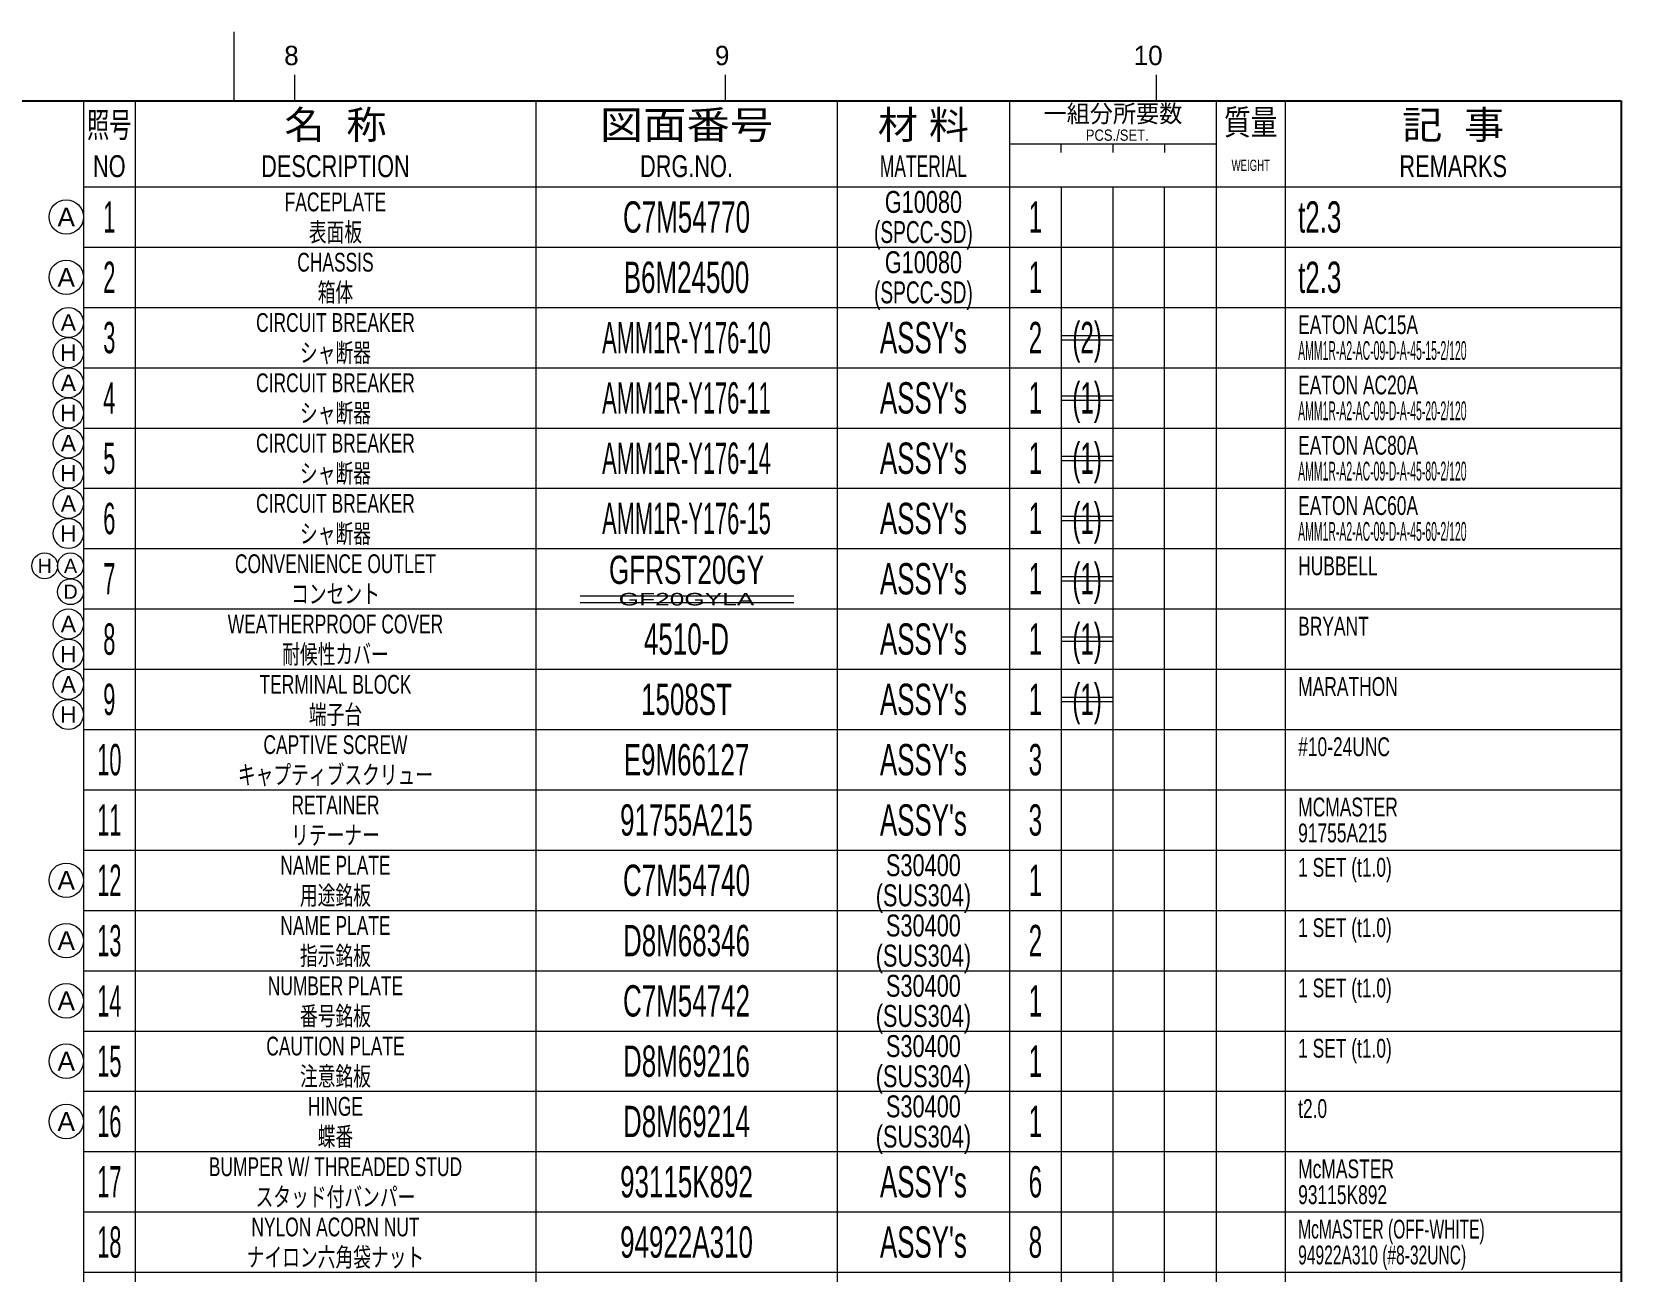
# Model space of a CAD drawing. Header units: millimetres. Extents: x 7 to 587, y 2 to 418.
# Drawn here: x 402.5 to 587, y 274 to 418 of the extents above; entities that cross this region are included whole.
import ezdxf
from ezdxf.enums import TextEntityAlignment as Align

# ---------------------------------------------------------------- set-up
doc = ezdxf.new("R2010")
doc.units = ezdxf.units.MM
for name, color, linetype in [('GR1_05', 7, 'Continuous'), ('図面枠C7M', 7, 'Continuous'), ('表題、部品表_01', 7, 'Continuous'), ('表題、部品表_02', 7, 'Continuous'), ('表題、部品表_03', 7, 'Continuous')]:
    doc.layers.add(name, color=color, linetype=linetype)
doc.styles.add('HG丸ｺﾞｼｯｸM-PRO', font='')
doc.styles.get('HG丸ｺﾞｼｯｸM-PRO').set_extended_font_data('HG丸ｺﾞｼｯｸM-PRO')

# ---------------------------------------------------------------- blocks, each defined once
blk = doc.blocks.new('BLKF023')
at = {"layer": '図面枠C7M', "color": 4, "linetype": 'Continuous', "lineweight": 13}
for p, q in [((426, 410), (426, 418)), ((433, 413), (433, 410)), ((483, 413), (483, 410)), ((533, 413), (533, 410)), ((585, 393), (587, 393)), ((585, 386), (587, 386)), ((585, 379), (587, 379)), ((585, 372), (587, 372)), ((585, 365), (587, 365)), ((585, 358), (587, 358)), ((585, 351), (587, 351)), ((585, 344), (587, 344)), ((585, 337), (587, 337)), ((585, 330), (587, 330)), ((585, 323), (587, 323)), ((585, 316), (587, 316)), ((585, 309), (587, 309)), ((585, 302), (587, 302)), ((585, 295), (587, 295)), ((585, 288), (587, 288)), ((585, 281), (587, 281))]:
    blk.add_line(p, q, dxfattribs=at)
at = {"layer": '図面枠C7M', "color": 2, "linetype": 'Continuous', "lineweight": 25}
for p, q in [((33, 410), (587, 410)), ((587, 410), (587, 10))]:
    blk.add_line(p, q, dxfattribs=at)
at = {"layer": '図面枠C7M', "color": 4, "linetype": 'Continuous', "lineweight": 13, "style": 'HG丸ｺﾞｼｯｸM-PRO', "width": 1.003994}
for s, height, p in [('8', 2.25, (431.8, 413.45)), ('9', 2.25, (481.8, 413.45)), ('10', 2.255, (530.4, 413.45))]:
    blk.add_text(s, height=height, dxfattribs=at).set_placement(p, align=Align.BOTTOM_LEFT)
blk = doc.blocks.new('BLKF028')
at = {"layer": '表題、部品表_01', "color": 4, "linetype": 'Continuous', "lineweight": 13}
for p, q in [((408.5, 410), (408.5, 400)), ((408.5, 410), (587, 410)), ((414.5, 410), (414.5, 400)), ((461, 410), (461, 400)), ((496, 410), (496, 400)), ((516, 410), (516, 400)), ((540, 410), (540, 400)), ((548, 410), (548, 400)), ((587, 410), (587, 400)), ((516, 405), (540, 405)), ((522, 404), (522, 405)), ((528, 405), (528, 404)), ((534, 405), (534, 404)), ((408.5, 400), (587, 400))]:
    blk.add_line(p, q, dxfattribs=at)
at = {"layer": '表題、部品表_01', "color": 3, "linetype": 'Continuous', "lineweight": 35, "style": 'HG丸ｺﾞｼｯｸM-PRO'}
for s, height, width, p in [('一組分所要数', 2.036, 0.966638, (528, 408.5)), ('照号', 2.909, 0.651535, (411.5, 407.2)), ('名  称', 3.273, 1.042426, (437.75, 407.2)), ('図面番号', 3.273, 1.127518, (478.5, 407.2)), ('材 料', 3.273, 1.042439, (506, 407.2)), ('質量', 2.909, 0.781842, (544, 407.5)), ('記  事', 3.273, 1.042426, (567.5, 407.2)), ('PCS./SET.', 1.309, 0.862935, (528.5, 406)), ('NO', 2.545, 0.740841, (411.5, 402.4)), ('DESCRIPTION', 2.5455, 0.741365, (437.75, 402.4)), ('DRG.NO.', 2.545, 0.741189, (478.5, 402.4)), ('MATERIAL', 2.545, 0.594756, (506, 402.4)), ('WEIGHT', 1.309, 0.635507, (544, 402.5)), ('REMARKS', 2.545, 0.742803, (567.5, 402.4))]:
    blk.add_text(s, height=height, dxfattribs=dict(at, width=width)).set_placement(p, align=Align.MIDDLE_CENTER)
blk = doc.blocks.new('BLKF027')
at = {"layer": '表題、部品表_01', "color": 3, "linetype": 'Continuous', "lineweight": 13}
blk.add_blockref('BLKF028', (0, 0), dxfattribs=at)
blk = doc.blocks.new('BLKF029')
at = {"layer": '表題、部品表_02', "color": 4, "linetype": 'Continuous', "lineweight": 13}
for p, q in [((408.5, 365), (408.5, 358)), ((408.5, 365), (587, 365)), ((414.5, 365), (414.5, 358)), ((461, 365), (461, 358)), ((496, 365), (496, 358)), ((516, 365), (516, 358)), ((522, 365), (522, 358)), ((528, 365), (528, 358)), ((534, 358), (534, 365)), ((540, 365), (540, 358)), ((548, 365), (548, 358)), ((587, 365), (587, 358)), ((408.5, 358), (587, 358))]:
    blk.add_line(p, q, dxfattribs=at)
blk = doc.blocks.new('BLKF032')
at = {"layer": '表題、部品表_02', "color": 4, "linetype": 'Continuous', "lineweight": 13}
for p, q in [((408.5, 379), (408.5, 372)), ((408.5, 379), (587, 379)), ((414.5, 379), (414.5, 372)), ((461, 379), (461, 372)), ((496, 379), (496, 372)), ((516, 379), (516, 372)), ((522, 379), (522, 372)), ((528, 379), (528, 372)), ((534, 372), (534, 379)), ((540, 379), (540, 372)), ((548, 379), (548, 372)), ((587, 379), (587, 372)), ((408.5, 372), (587, 372))]:
    blk.add_line(p, q, dxfattribs=at)
blk = doc.blocks.new('BLKF034')
at = {"layer": '表題、部品表_02', "color": 4, "linetype": 'Continuous', "lineweight": 13}
for p, q in [((408.5, 386), (408.5, 379)), ((408.5, 386), (587, 386)), ((414.5, 386), (414.5, 379)), ((461, 386), (461, 379)), ((496, 386), (496, 379)), ((516, 386), (516, 379)), ((522, 386), (522, 379)), ((528, 386), (528, 379)), ((534, 379), (534, 386)), ((540, 386), (540, 379)), ((548, 386), (548, 379)), ((587, 386), (587, 379)), ((408.5, 379), (587, 379))]:
    blk.add_line(p, q, dxfattribs=at)
blk = doc.blocks.new('BLKF035')
at = {"layer": '表題、部品表_02', "color": 4, "linetype": 'Continuous', "lineweight": 13}
for p, q in [((408.5, 400), (408.5, 393)), ((408.5, 400), (587, 400)), ((414.5, 400), (414.5, 393)), ((461, 400), (461, 393)), ((496, 400), (496, 393)), ((516, 400), (516, 393)), ((522, 400), (522, 393)), ((528, 400), (528, 393)), ((534, 393), (534, 400)), ((540, 400), (540, 393)), ((548, 400), (548, 393)), ((587, 400), (587, 393)), ((408.5, 393), (587, 393))]:
    blk.add_line(p, q, dxfattribs=at)
blk = doc.blocks.new('BLKF037')
at = {"layer": '表題、部品表_02', "color": 4, "linetype": 'Continuous', "lineweight": 13}
for p, q in [((408.5, 393), (408.5, 386)), ((408.5, 393), (587, 393)), ((414.5, 393), (414.5, 386)), ((461, 393), (461, 386)), ((496, 393), (496, 386)), ((516, 393), (516, 386)), ((522, 393), (522, 386)), ((528, 393), (528, 386)), ((534, 386), (534, 393)), ((540, 393), (540, 386)), ((548, 393), (548, 386)), ((587, 393), (587, 386)), ((408.5, 386), (587, 386))]:
    blk.add_line(p, q, dxfattribs=at)
blk = doc.blocks.new('BLKF039')
at = {"layer": '表題、部品表_02', "color": 4, "linetype": 'Continuous', "lineweight": 13}
for p, q in [((408.5, 344), (408.5, 337)), ((408.5, 344), (587, 344)), ((414.5, 344), (414.5, 337)), ((461, 344), (461, 337)), ((496, 344), (496, 337)), ((516, 344), (516, 337)), ((522, 344), (522, 337)), ((528, 344), (528, 337)), ((534, 337), (534, 344)), ((540, 344), (540, 337)), ((548, 344), (548, 337)), ((587, 344), (587, 337)), ((408.5, 337), (587, 337))]:
    blk.add_line(p, q, dxfattribs=at)
blk = doc.blocks.new('BLKF041')
at = {"layer": '表題、部品表_02', "color": 4, "linetype": 'Continuous', "lineweight": 13}
for p, q in [((408.5, 337), (408.5, 330)), ((408.5, 337), (587, 337)), ((414.5, 337), (414.5, 330)), ((461, 337), (461, 330)), ((496, 337), (496, 330)), ((516, 337), (516, 330)), ((522, 337), (522, 330)), ((528, 337), (528, 330)), ((534, 330), (534, 337)), ((540, 337), (540, 330)), ((548, 337), (548, 330)), ((587, 337), (587, 330)), ((408.5, 330), (587, 330))]:
    blk.add_line(p, q, dxfattribs=at)
blk = doc.blocks.new('BLKF043')
at = {"layer": '表題、部品表_02', "color": 4, "linetype": 'Continuous', "lineweight": 13}
for p, q in [((408.5, 330), (408.5, 323)), ((408.5, 330), (587, 330)), ((414.5, 330), (414.5, 323)), ((461, 330), (461, 323)), ((496, 330), (496, 323)), ((516, 330), (516, 323)), ((522, 330), (522, 323)), ((528, 330), (528, 323)), ((534, 323), (534, 330)), ((540, 330), (540, 323)), ((548, 330), (548, 323)), ((587, 330), (587, 323)), ((408.5, 323), (587, 323))]:
    blk.add_line(p, q, dxfattribs=at)
blk = doc.blocks.new('BLKF045')
at = {"layer": '表題、部品表_02', "color": 4, "linetype": 'Continuous', "lineweight": 13}
for p, q in [((408.5, 323), (408.5, 316)), ((408.5, 323), (587, 323)), ((414.5, 323), (414.5, 316)), ((461, 323), (461, 316)), ((496, 323), (496, 316)), ((516, 323), (516, 316)), ((522, 323), (522, 316)), ((528, 323), (528, 316)), ((534, 316), (534, 323)), ((540, 323), (540, 316)), ((548, 323), (548, 316)), ((587, 323), (587, 316)), ((408.5, 316), (587, 316))]:
    blk.add_line(p, q, dxfattribs=at)
blk = doc.blocks.new('BLKF047')
at = {"layer": '表題、部品表_02', "color": 4, "linetype": 'Continuous', "lineweight": 13}
for p, q in [((408.5, 316), (408.5, 309)), ((408.5, 316), (587, 316)), ((414.5, 316), (414.5, 309)), ((461, 316), (461, 309)), ((496, 316), (496, 309)), ((516, 316), (516, 309)), ((522, 316), (522, 309)), ((528, 316), (528, 309)), ((534, 309), (534, 316)), ((540, 316), (540, 309)), ((548, 316), (548, 309)), ((587, 316), (587, 309)), ((408.5, 309), (587, 309))]:
    blk.add_line(p, q, dxfattribs=at)
blk = doc.blocks.new('BLKF049')
at = {"layer": '表題、部品表_02', "color": 4, "linetype": 'Continuous', "lineweight": 13}
for p, q in [((408.5, 309), (408.5, 302)), ((408.5, 309), (587, 309)), ((414.5, 309), (414.5, 302)), ((461, 309), (461, 302)), ((496, 309), (496, 302)), ((516, 309), (516, 302)), ((522, 309), (522, 302)), ((528, 309), (528, 302)), ((534, 302), (534, 309)), ((540, 309), (540, 302)), ((548, 309), (548, 302)), ((587, 309), (587, 302)), ((408.5, 302), (587, 302))]:
    blk.add_line(p, q, dxfattribs=at)
blk = doc.blocks.new('BLKF051')
at = {"layer": '表題、部品表_02', "color": 4, "linetype": 'Continuous', "lineweight": 13}
for p, q in [((408.5, 295), (408.5, 288)), ((408.5, 295), (587, 295)), ((414.5, 295), (414.5, 288)), ((461, 295), (461, 288)), ((496, 295), (496, 288)), ((516, 295), (516, 288)), ((522, 295), (522, 288)), ((528, 295), (528, 288)), ((534, 288), (534, 295)), ((540, 295), (540, 288)), ((548, 295), (548, 288)), ((587, 295), (587, 288)), ((408.5, 288), (587, 288))]:
    blk.add_line(p, q, dxfattribs=at)
blk = doc.blocks.new('BLKF053')
at = {"layer": '表題、部品表_02', "color": 4, "linetype": 'Continuous', "lineweight": 13}
for p, q in [((408.5, 288), (408.5, 281)), ((408.5, 288), (587, 288)), ((414.5, 288), (414.5, 281)), ((461, 288), (461, 281)), ((496, 288), (496, 281)), ((516, 288), (516, 281)), ((522, 288), (522, 281)), ((528, 288), (528, 281)), ((534, 281), (534, 288)), ((540, 288), (540, 281)), ((548, 288), (548, 281)), ((587, 288), (587, 281)), ((408.5, 281), (587, 281))]:
    blk.add_line(p, q, dxfattribs=at)
blk = doc.blocks.new('BLKF055')
at = {"layer": '表題、部品表_02', "color": 4, "linetype": 'Continuous', "lineweight": 13}
for p, q in [((408.5, 281), (408.5, 274)), ((408.5, 281), (587, 281)), ((414.5, 281), (414.5, 274)), ((461, 281), (461, 274)), ((496, 281), (496, 274)), ((516, 281), (516, 274)), ((522, 281), (522, 274)), ((528, 281), (528, 274)), ((534, 274), (534, 281)), ((540, 281), (540, 274)), ((548, 281), (548, 274)), ((587, 281), (587, 274)), ((408.5, 274), (587, 274))]:
    blk.add_line(p, q, dxfattribs=at)
blk = doc.blocks.new('BLKF073')
at = {"layer": '表題、部品表_02', "color": 4, "linetype": 'Continuous', "lineweight": 13}
for p, q in [((408.5, 274), (408.5, 267)), ((408.5, 274), (587, 274)), ((414.5, 274), (414.5, 267)), ((461, 274), (461, 267)), ((496, 274), (496, 267)), ((516, 274), (516, 267)), ((522, 274), (522, 267)), ((528, 274), (528, 267)), ((534, 267), (534, 274)), ((540, 274), (540, 267)), ((548, 274), (548, 267)), ((587, 274), (587, 267)), ((408.5, 267), (587, 267))]:
    blk.add_line(p, q, dxfattribs=at)
blk = doc.blocks.new('BLKF107')
at = {"layer": '表題、部品表_02', "color": 4, "linetype": 'Continuous', "lineweight": 13}
for p, q in [((408.5, 372), (408.5, 365)), ((408.5, 372), (587, 372)), ((414.5, 372), (414.5, 365)), ((461, 372), (461, 365)), ((496, 372), (496, 365)), ((516, 372), (516, 365)), ((522, 372), (522, 365)), ((528, 372), (528, 365)), ((534, 365), (534, 372)), ((540, 372), (540, 365)), ((548, 372), (548, 365)), ((587, 372), (587, 365)), ((408.5, 365), (587, 365))]:
    blk.add_line(p, q, dxfattribs=at)
blk = doc.blocks.new('BLKF109')
at = {"layer": '表題、部品表_02', "color": 4, "linetype": 'Continuous', "lineweight": 13}
for p, q in [((408.5, 302), (408.5, 295)), ((408.5, 302), (587, 302)), ((414.5, 302), (414.5, 295)), ((461, 302), (461, 295)), ((496, 302), (496, 295)), ((516, 302), (516, 295)), ((522, 302), (522, 295)), ((528, 302), (528, 295)), ((534, 295), (534, 302)), ((540, 302), (540, 295)), ((548, 302), (548, 295)), ((587, 302), (587, 295)), ((408.5, 295), (587, 295))]:
    blk.add_line(p, q, dxfattribs=at)
blk = doc.blocks.new('BLKF111')
at = {"layer": '表題、部品表_02', "color": 4, "linetype": 'Continuous', "lineweight": 13}
for p, q in [((408.5, 358), (408.5, 351)), ((408.5, 358), (587, 358)), ((414.5, 358), (414.5, 351)), ((461, 358), (461, 351)), ((496, 358), (496, 351)), ((516, 358), (516, 351)), ((522, 358), (522, 351)), ((528, 358), (528, 351)), ((534, 351), (534, 358)), ((540, 358), (540, 351)), ((548, 358), (548, 351)), ((587, 358), (587, 351)), ((408.5, 351), (587, 351))]:
    blk.add_line(p, q, dxfattribs=at)
blk = doc.blocks.new('BLKF113')
at = {"layer": '表題、部品表_02', "color": 4, "linetype": 'Continuous', "lineweight": 13}
for p, q in [((408.5, 351), (408.5, 344)), ((408.5, 351), (587, 351)), ((414.5, 351), (414.5, 344)), ((461, 351), (461, 344)), ((496, 351), (496, 344)), ((516, 351), (516, 344)), ((522, 351), (522, 344)), ((528, 351), (528, 344)), ((534, 344), (534, 351)), ((540, 351), (540, 344)), ((548, 351), (548, 344)), ((587, 351), (587, 344)), ((408.5, 344), (587, 344))]:
    blk.add_line(p, q, dxfattribs=at)
blk = doc.blocks.new('BLKF131')
at = {"layer": 'GR1_05', "color": 4, "linetype": 'Continuous', "lineweight": 13}
blk.add_circle((406.5, 396.5), 2, dxfattribs=at)
at = {"layer": 'GR1_05', "color": 4, "linetype": 'Continuous', "lineweight": 13, "style": 'HG丸ｺﾞｼｯｸM-PRO', "width": 1.042301}
blk.add_text('A', height=2.18, dxfattribs=at).set_placement((406.5, 396.5), align=Align.MIDDLE_CENTER)
blk = doc.blocks.new('BLKF132')
at = {"layer": 'GR1_05', "color": 4, "linetype": 'Continuous', "lineweight": 13}
blk.add_circle((406.5, 389.5), 2, dxfattribs=at)
at = {"layer": 'GR1_05', "color": 4, "linetype": 'Continuous', "lineweight": 13, "style": 'HG丸ｺﾞｼｯｸM-PRO', "width": 1.042301}
blk.add_text('A', height=2.18, dxfattribs=at).set_placement((406.5, 389.5), align=Align.MIDDLE_CENTER)
blk = doc.blocks.new('BLKF134')
at = {"layer": 'GR1_05', "color": 4, "linetype": 'Continuous', "lineweight": 13}
blk.add_circle((406.5, 319.5), 2, dxfattribs=at)
at = {"layer": 'GR1_05', "color": 4, "linetype": 'Continuous', "lineweight": 13, "style": 'HG丸ｺﾞｼｯｸM-PRO', "width": 1.042301}
blk.add_text('A', height=2.18, dxfattribs=at).set_placement((406.5, 319.5), align=Align.MIDDLE_CENTER)
blk = doc.blocks.new('BLKF135')
at = {"layer": 'GR1_05', "color": 4, "linetype": 'Continuous', "lineweight": 13}
blk.add_circle((406.5, 312.5), 2, dxfattribs=at)
at = {"layer": 'GR1_05', "color": 4, "linetype": 'Continuous', "lineweight": 13, "style": 'HG丸ｺﾞｼｯｸM-PRO', "width": 1.042301}
blk.add_text('A', height=2.18, dxfattribs=at).set_placement((406.5, 312.5), align=Align.MIDDLE_CENTER)
blk = doc.blocks.new('BLKF136')
at = {"layer": 'GR1_05', "color": 4, "linetype": 'Continuous', "lineweight": 13}
blk.add_circle((406.5, 305.5), 2, dxfattribs=at)
at = {"layer": 'GR1_05', "color": 4, "linetype": 'Continuous', "lineweight": 13, "style": 'HG丸ｺﾞｼｯｸM-PRO', "width": 1.042301}
blk.add_text('A', height=2.18, dxfattribs=at).set_placement((406.5, 305.5), align=Align.MIDDLE_CENTER)
blk = doc.blocks.new('BLKF137')
at = {"layer": 'GR1_05', "color": 4, "linetype": 'Continuous', "lineweight": 13}
blk.add_circle((406.5, 298.5), 2, dxfattribs=at)
at = {"layer": 'GR1_05', "color": 4, "linetype": 'Continuous', "lineweight": 13, "style": 'HG丸ｺﾞｼｯｸM-PRO', "width": 1.042301}
blk.add_text('A', height=2.18, dxfattribs=at).set_placement((406.5, 298.5), align=Align.MIDDLE_CENTER)
blk = doc.blocks.new('BLKF138')
at = {"layer": 'GR1_05', "color": 4, "linetype": 'Continuous', "lineweight": 13}
blk.add_circle((406.5, 291.5), 2, dxfattribs=at)
at = {"layer": 'GR1_05', "color": 4, "linetype": 'Continuous', "lineweight": 13, "style": 'HG丸ｺﾞｼｯｸM-PRO', "width": 1.042301}
blk.add_text('A', height=2.18, dxfattribs=at).set_placement((406.5, 291.5), align=Align.MIDDLE_CENTER)
blk = doc.blocks.new('BLKF165')
at = {"layer": 'GR1_05', "color": 4, "linetype": 'Continuous', "lineweight": 13}
blk.add_circle((407, 356), 1.5, dxfattribs=at)
at = {"layer": 'GR1_05', "color": 4, "linetype": 'Continuous', "lineweight": 13, "style": 'HG丸ｺﾞｼｯｸM-PRO', "width": 1.042301}
blk.add_text('A', height=1.64, dxfattribs=at).set_placement((407, 356), align=Align.MIDDLE_CENTER)
blk = doc.blocks.new('BLKF166')
at = {"layer": 'GR1_05', "color": 4, "linetype": 'Continuous', "lineweight": 13}
blk.add_circle((407, 353), 1.5, dxfattribs=at)
at = {"layer": 'GR1_05', "color": 4, "linetype": 'Continuous', "lineweight": 13, "style": 'HG丸ｺﾞｼｯｸM-PRO', "width": 1.042833}
blk.add_text('D', height=1.64, dxfattribs=at).set_placement((407, 353), align=Align.MIDDLE_CENTER)
blk = doc.blocks.new('BLKF186')
at = {"layer": 'GR1_05', "color": 4, "linetype": 'Continuous', "lineweight": 13}
blk.add_circle((406.75, 363.25), 1.75, dxfattribs=at)
at = {"layer": 'GR1_05', "color": 4, "linetype": 'Continuous', "lineweight": 13, "style": 'HG丸ｺﾞｼｯｸM-PRO', "width": 1.042301}
blk.add_text('A', height=1.91, dxfattribs=at).set_placement((406.75, 363.25), align=Align.MIDDLE_CENTER)
blk = doc.blocks.new('BLKF187')
at = {"layer": 'GR1_05', "color": 4, "linetype": 'Continuous', "lineweight": 13}
blk.add_circle((406.75, 359.75), 1.75, dxfattribs=at)
at = {"layer": 'GR1_05', "color": 4, "linetype": 'Continuous', "lineweight": 13, "style": 'HG丸ｺﾞｼｯｸM-PRO', "width": 1.042153}
blk.add_text('H', height=1.91, dxfattribs=at).set_placement((406.75, 359.75), align=Align.MIDDLE_CENTER)
blk = doc.blocks.new('BLKF188')
at = {"layer": 'GR1_05', "color": 4, "linetype": 'Continuous', "lineweight": 13}
blk.add_circle((406.75, 370.25), 1.75, dxfattribs=at)
at = {"layer": 'GR1_05', "color": 4, "linetype": 'Continuous', "lineweight": 13, "style": 'HG丸ｺﾞｼｯｸM-PRO', "width": 1.042301}
blk.add_text('A', height=1.91, dxfattribs=at).set_placement((406.75, 370.25), align=Align.MIDDLE_CENTER)
blk = doc.blocks.new('BLKF189')
at = {"layer": 'GR1_05', "color": 4, "linetype": 'Continuous', "lineweight": 13}
blk.add_circle((406.75, 366.75), 1.75, dxfattribs=at)
at = {"layer": 'GR1_05', "color": 4, "linetype": 'Continuous', "lineweight": 13, "style": 'HG丸ｺﾞｼｯｸM-PRO', "width": 1.042153}
blk.add_text('H', height=1.91, dxfattribs=at).set_placement((406.75, 366.75), align=Align.MIDDLE_CENTER)
blk = doc.blocks.new('BLKF190')
at = {"layer": 'GR1_05', "color": 4, "linetype": 'Continuous', "lineweight": 13}
blk.add_circle((406.75, 377.25), 1.75, dxfattribs=at)
at = {"layer": 'GR1_05', "color": 4, "linetype": 'Continuous', "lineweight": 13, "style": 'HG丸ｺﾞｼｯｸM-PRO', "width": 1.042301}
blk.add_text('A', height=1.91, dxfattribs=at).set_placement((406.75, 377.25), align=Align.MIDDLE_CENTER)
blk = doc.blocks.new('BLKF191')
at = {"layer": 'GR1_05', "color": 4, "linetype": 'Continuous', "lineweight": 13}
blk.add_circle((406.75, 373.75), 1.75, dxfattribs=at)
at = {"layer": 'GR1_05', "color": 4, "linetype": 'Continuous', "lineweight": 13, "style": 'HG丸ｺﾞｼｯｸM-PRO', "width": 1.042153}
blk.add_text('H', height=1.91, dxfattribs=at).set_placement((406.75, 373.75), align=Align.MIDDLE_CENTER)
blk = doc.blocks.new('BLKF192')
at = {"layer": 'GR1_05', "color": 4, "linetype": 'Continuous', "lineweight": 13}
blk.add_circle((406.75, 384.25), 1.75, dxfattribs=at)
at = {"layer": 'GR1_05', "color": 4, "linetype": 'Continuous', "lineweight": 13, "style": 'HG丸ｺﾞｼｯｸM-PRO', "width": 1.042301}
blk.add_text('A', height=1.91, dxfattribs=at).set_placement((406.75, 384.25), align=Align.MIDDLE_CENTER)
blk = doc.blocks.new('BLKF193')
at = {"layer": 'GR1_05', "color": 4, "linetype": 'Continuous', "lineweight": 13}
blk.add_circle((406.75, 380.75), 1.75, dxfattribs=at)
at = {"layer": 'GR1_05', "color": 4, "linetype": 'Continuous', "lineweight": 13, "style": 'HG丸ｺﾞｼｯｸM-PRO', "width": 1.042153}
blk.add_text('H', height=1.91, dxfattribs=at).set_placement((406.75, 380.75), align=Align.MIDDLE_CENTER)
blk = doc.blocks.new('BLKF194')
at = {"layer": 'GR1_05', "color": 4, "linetype": 'Continuous', "lineweight": 13}
blk.add_circle((406.75, 349.25), 1.75, dxfattribs=at)
at = {"layer": 'GR1_05', "color": 4, "linetype": 'Continuous', "lineweight": 13, "style": 'HG丸ｺﾞｼｯｸM-PRO', "width": 1.042301}
blk.add_text('A', height=1.91, dxfattribs=at).set_placement((406.75, 349.25), align=Align.MIDDLE_CENTER)
blk = doc.blocks.new('BLKF195')
at = {"layer": 'GR1_05', "color": 4, "linetype": 'Continuous', "lineweight": 13}
blk.add_circle((406.75, 345.75), 1.75, dxfattribs=at)
at = {"layer": 'GR1_05', "color": 4, "linetype": 'Continuous', "lineweight": 13, "style": 'HG丸ｺﾞｼｯｸM-PRO', "width": 1.042153}
blk.add_text('H', height=1.91, dxfattribs=at).set_placement((406.75, 345.75), align=Align.MIDDLE_CENTER)
blk = doc.blocks.new('BLKF196')
at = {"layer": 'GR1_05', "color": 4, "linetype": 'Continuous', "lineweight": 13}
blk.add_circle((406.75, 342.25), 1.75, dxfattribs=at)
at = {"layer": 'GR1_05', "color": 4, "linetype": 'Continuous', "lineweight": 13, "style": 'HG丸ｺﾞｼｯｸM-PRO', "width": 1.042301}
blk.add_text('A', height=1.91, dxfattribs=at).set_placement((406.75, 342.25), align=Align.MIDDLE_CENTER)
blk = doc.blocks.new('BLKF197')
at = {"layer": 'GR1_05', "color": 4, "linetype": 'Continuous', "lineweight": 13}
blk.add_circle((406.75, 338.75), 1.75, dxfattribs=at)
at = {"layer": 'GR1_05', "color": 4, "linetype": 'Continuous', "lineweight": 13, "style": 'HG丸ｺﾞｼｯｸM-PRO', "width": 1.042153}
blk.add_text('H', height=1.91, dxfattribs=at).set_placement((406.75, 338.75), align=Align.MIDDLE_CENTER)
blk = doc.blocks.new('BLKF198')
at = {"layer": 'GR1_05', "color": 4, "linetype": 'Continuous', "lineweight": 13}
blk.add_circle((404, 356), 1.5, dxfattribs=at)
at = {"layer": 'GR1_05', "color": 4, "linetype": 'Continuous', "lineweight": 13, "style": 'HG丸ｺﾞｼｯｸM-PRO', "width": 1.042153}
blk.add_text('H', height=1.64, dxfattribs=at).set_placement((404, 356), align=Align.MIDDLE_CENTER)

msp = doc.modelspace()

# ---------------------------------------------------------------- linework, layer by layer
at = {"layer": 'GR1_05', "color": 4, "linetype": 'Continuous', "lineweight": 13}
for p, q in [((522, 382.75), (528, 382.75)), ((522, 382.25), (528, 382.25)), ((522, 375.75), (528, 375.75)), ((522, 375.25), (528, 375.25)), ((522, 368.75), (528, 368.75)), ((522, 368.25), (528, 368.25)), ((522, 361.75), (528, 361.75)), ((522, 361.25), (528, 361.25)), ((522, 354.75), (528, 354.75)), ((522, 354.25), (528, 354.25)), ((466.14, 352.53), (490.97, 352.53)), ((466.14, 351.73), (490.97, 351.73)), ((522, 347.75), (528, 347.75)), ((522, 347.25), (528, 347.25)), ((522, 340.75), (528, 340.75)), ((522, 340.25), (528, 340.25))]:
    msp.add_line(p, q, dxfattribs=at)

# ---------------------------------------------------------------- block references
for name in ['BLKF131', 'BLKF132', 'BLKF192', 'BLKF193', 'BLKF190', 'BLKF191', 'BLKF188', 'BLKF189', 'BLKF186', 'BLKF187', 'BLKF198', 'BLKF165', 'BLKF166', 'BLKF194', 'BLKF195', 'BLKF196', 'BLKF197', 'BLKF134', 'BLKF135', 'BLKF136', 'BLKF137', 'BLKF138']:
    msp.add_blockref(name, (0, 0), dxfattribs=at)
at = {"layer": '図面枠C7M', "color": 4, "linetype": 'Continuous', "lineweight": 13}
msp.add_blockref('BLKF023', (0, 0), dxfattribs=at)
at = {"layer": '表題、部品表_01', "color": 3, "linetype": 'Continuous', "lineweight": 13}
msp.add_blockref('BLKF027', (0, 0), dxfattribs=at)
at = {"layer": '表題、部品表_02', "color": 4, "linetype": 'Continuous', "lineweight": 13}
for name in ['BLKF035', 'BLKF037', 'BLKF034', 'BLKF032', 'BLKF107', 'BLKF029', 'BLKF111', 'BLKF113', 'BLKF039', 'BLKF041', 'BLKF043', 'BLKF045', 'BLKF047', 'BLKF049', 'BLKF109', 'BLKF051', 'BLKF053', 'BLKF055', 'BLKF073']:
    msp.add_blockref(name, (0, 0), dxfattribs=at)

# ---------------------------------------------------------------- texts
at = {"layer": 'GR1_05', "color": 3, "linetype": 'Continuous', "lineweight": 35, "style": 'HG丸ｺﾞｼｯｸM-PRO'}
for s, height, width, p in [('(2)', 3.636, 0.576968, (525, 382.5)), ('(1)', 3.636, 0.576968, (525, 375.5)), ('(1)', 3.636, 0.576968, (525, 368.5)), ('(1)', 3.636, 0.576968, (525, 361.5)), ('(1)', 3.636, 0.576968, (525, 354.5)), ('GF20GYLA', 1.455, 1.565468, (478.5, 352.13)), ('(1)', 3.636, 0.576968, (525, 347.5)), ('(1)', 3.636, 0.576968, (525, 340.5))]:
    msp.add_text(s, height=height, dxfattribs=dict(at, width=width)).set_placement(p, align=Align.MIDDLE_CENTER)
at = {"layer": '表題、部品表_03', "color": 3, "linetype": 'Continuous', "lineweight": 35, "style": 'HG丸ｺﾞｼｯｸM-PRO'}
for s, height, width, p in [('FACEPLATE', 2.182, 0.692523, (437.75, 398.25)), ('G10080', 2.545, 0.740408, (506, 398.25)), ('1', 3.64, 0.521199, (411.5, 396.5)), ('C7M54770', 3.636, 0.619792, (478.5, 396.5)), ('1', 3.64, 0.576062, (519, 396.5)), ('表面板', 2.182, 0.692256, (437.75, 394.75)), ('(SPCC-SD)', 2.545, 0.652377, (506, 394.75)), ('2', 3.64, 0.521199, (411.5, 389.5)), ('CHASSIS', 2.182, 0.692411, (437.75, 391.25)), ('B6M24500', 3.636, 0.619614, (478.5, 389.5)), ('G10080', 2.545, 0.740408, (506, 391.25)), ('1', 3.64, 0.576062, (519, 389.5)), ('箱体', 2.182, 0.692256, (437.75, 387.75)), ('(SPCC-SD)', 2.545, 0.652377, (506, 387.75)), ('3', 3.64, 0.521199, (411.5, 382.5)), ('CIRCUIT BREAKER', 2.1818, 0.693165, (437.75, 384.25)), ('AMM1R-Y176-10', 3.6364, 0.521346, (478.5, 382.5)), ("ASSY's", 3.636, 0.617769, (506, 382.5)), ('2', 3.64, 0.576062, (519, 382.5)), ('シャ断器', 2.182, 0.692256, (437.75, 380.75)), ('CIRCUIT BREAKER', 2.1818, 0.693165, (437.75, 377.25)), ('4', 3.64, 0.521199, (411.5, 375.5)), ('AMM1R-Y176-11', 3.6364, 0.521346, (478.5, 375.5)), ("ASSY's", 3.636, 0.617769, (506, 375.5)), ('1', 3.64, 0.576062, (519, 375.5)), ('シャ断器', 2.182, 0.692256, (437.75, 373.75)), ('CIRCUIT BREAKER', 2.1818, 0.693165, (437.75, 370.25)), ('5', 3.64, 0.521199, (411.5, 368.5)), ('AMM1R-Y176-14', 3.6364, 0.521346, (478.5, 368.5)), ("ASSY's", 3.636, 0.617769, (506, 368.5)), ('1', 3.64, 0.576062, (519, 368.5)), ('シャ断器', 2.182, 0.692256, (437.75, 366.75)), ('CIRCUIT BREAKER', 2.1818, 0.693165, (437.75, 363.25)), ('6', 3.64, 0.521199, (411.5, 361.5)), ('AMM1R-Y176-15', 3.6364, 0.521346, (478.5, 361.5)), ("ASSY's", 3.636, 0.617769, (506, 361.5)), ('1', 3.64, 0.576062, (519, 361.5)), ('シャ断器', 2.182, 0.692256, (437.75, 359.75)), ('7', 3.64, 0.521199, (411.5, 354.5)), ('CONVENIENCE OUTLET', 2.1818, 0.692105, (437.75, 356.25)), ('GFRST20GY', 3.273, 0.691755, (478.5, 355.54)), ("ASSY's", 3.636, 0.617769, (506, 354.5)), ('1', 3.64, 0.576062, (519, 354.5)), ('コンセント', 2.182, 0.692256, (437.75, 352.75)), ('8', 3.64, 0.521199, (411.5, 347.5)), ('WEATHERPROOF COVER', 2.1818, 0.691743, (437.75, 349.25)), ('4510-D', 3.636, 0.619338, (478.5, 347.5)), ("ASSY's", 3.636, 0.617769, (506, 347.5)), ('1', 3.64, 0.576062, (519, 347.5)), ('耐候性カバー', 2.182, 0.692256, (437.75, 345.75)), ('TERMINAL BLOCK', 2.1818, 0.693044, (437.75, 342.25)), ('9', 3.64, 0.521199, (411.5, 340.5)), ('1508ST', 3.636, 0.619032, (478.5, 340.5)), ("ASSY's", 3.636, 0.617769, (506, 340.5)), ('1', 3.64, 0.576062, (519, 340.5)), ('端子台', 2.182, 0.692256, (437.75, 338.75)), ('CAPTIVE SCREW', 2.1818, 0.692123, (437.75, 335.25)), ('10', 3.636, 0.521199, (411.5, 333.5)), ('E9M66127', 3.636, 0.619819, (478.5, 333.5)), ("ASSY's", 3.636, 0.617769, (506, 333.5)), ('3', 3.64, 0.576062, (519, 333.5)), ('キャプティブスクリュー', 2.1818, 0.692256, (437.75, 331.75)), ('RETAINER', 2.182, 0.692899, (437.75, 328.25)), ('11', 3.636, 0.521199, (411.5, 326.5)), ('91755A215', 3.636, 0.619765, (478.5, 326.5)), ("ASSY's", 3.636, 0.617769, (506, 326.5)), ('3', 3.64, 0.576062, (519, 326.5)), ('リテーナー', 2.182, 0.692256, (437.75, 324.75)), ('12', 3.636, 0.521199, (411.5, 319.5)), ('NAME PLATE', 2.182, 0.692312, (437.75, 321.25)), ('C7M54740', 3.636, 0.619792, (478.5, 319.5)), ('S30400', 2.545, 0.740904, (506, 321.25)), ('1', 3.64, 0.576062, (519, 319.5)), ('用途銘板', 2.182, 0.692256, (437.75, 317.75)), ('(SUS304)', 2.545, 0.740651, (506, 317.75)), ('S30400', 2.545, 0.740904, (506, 314.25)), ('13', 3.636, 0.521199, (411.5, 312.5)), ('NAME PLATE', 2.182, 0.692312, (437.75, 314.25)), ('D8M68346', 3.636, 0.619412, (478.5, 312.5)), ('2', 3.64, 0.576062, (519, 312.5)), ('指示銘板', 2.182, 0.692256, (437.75, 310.75)), ('(SUS304)', 2.545, 0.740651, (506, 310.75)), ('NUMBER PLATE', 2.1818, 0.692437, (437.75, 307.25)), ('S30400', 2.545, 0.740904, (506, 307.25)), ('14', 3.636, 0.521199, (411.5, 305.5)), ('C7M54742', 3.636, 0.619792, (478.5, 305.5)), ('1', 3.64, 0.576062, (519, 305.5)), ('番号銘板', 2.182, 0.692256, (437.75, 303.75)), ('(SUS304)', 2.545, 0.740651, (506, 303.75)), ('CAUTION PLATE', 2.1818, 0.692676, (437.75, 300.25)), ('S30400', 2.545, 0.740904, (506, 300.25)), ('15', 3.636, 0.521199, (411.5, 298.5)), ('D8M69216', 3.636, 0.619412, (478.5, 298.5)), ('1', 3.64, 0.576062, (519, 298.5)), ('注意銘板', 2.182, 0.692256, (437.75, 296.75)), ('(SUS304)', 2.545, 0.740651, (506, 296.75)), ('16', 3.636, 0.521199, (411.5, 291.5)), ('HINGE', 2.182, 0.691713, (437.75, 293.25)), ('D8M69214', 3.636, 0.619412, (478.5, 291.5)), ('S30400', 2.545, 0.740904, (506, 293.25)), ('1', 3.64, 0.576062, (519, 291.5)), ('蝶番', 2.182, 0.692256, (437.75, 289.75)), ('(SUS304)', 2.545, 0.740651, (506, 289.75)), ('17', 3.636, 0.521199, (411.5, 284.5)), ('BUMPER W/ THREADED STUD', 2.1818, 0.692195, (437.75, 286.25)), ('93115K892', 3.636, 0.619765, (478.5, 284.5)), ("ASSY's", 3.636, 0.617769, (506, 284.5)), ('6', 3.64, 0.576062, (519, 284.5)), ('スタッド付バンパー', 2.182, 0.692256, (437.75, 282.75)), ('18', 3.636, 0.521199, (411.5, 277.5)), ('NYLON ACORN NUT', 2.1818, 0.691991, (437.75, 279.25)), ('94922A310', 3.636, 0.619765, (478.5, 277.5)), ("ASSY's", 3.636, 0.617769, (506, 277.5)), ('8', 3.64, 0.576062, (519, 277.5)), ('ナイロン六角袋ナット', 2.182, 0.692256, (437.75, 275.75))]:
    msp.add_text(s, height=height, dxfattribs=dict(at, width=width)).set_placement(p, align=Align.MIDDLE_CENTER)
for s, height, width, p in [('t2.3', 3.636, 0.618087, (549.5, 396.5)), ('t2.3', 3.636, 0.618087, (549.5, 389.5)), ('EATON AC15A', 2.1818, 0.692268, (549.5, 384)), ('AMM1R-A2-AC-09-D-A-45-15-2/120', 2.1818, 0.415806, (549.5, 381)), ('EATON AC20A', 2.1818, 0.692268, (549.5, 377)), ('AMM1R-A2-AC-09-D-A-45-20-2/120', 2.1818, 0.415806, (549.5, 374)), ('EATON AC80A', 2.1818, 0.692268, (549.5, 370)), ('AMM1R-A2-AC-09-D-A-45-80-2/120', 2.1818, 0.415806, (549.5, 367)), ('EATON AC60A', 2.1818, 0.692268, (549.5, 363)), ('AMM1R-A2-AC-09-D-A-45-60-2/120', 2.1818, 0.415806, (549.5, 360)), ('HUBBELL', 2.182, 0.692942, (549.5, 356)), ('BRYANT', 2.182, 0.693418, (549.5, 349)), ('MARATHON', 2.182, 0.69276, (549.5, 342)), ('#10-24UNC', 2.182, 0.691855, (549.5, 335)), ('MCMASTER', 2.182, 0.693065, (549.5, 328)), ('91755A215', 2.182, 0.691508, (549.5, 325)), ('1 SET (t1.0)', 2.1818, 0.690954, (549.5, 321)), ('1 SET (t1.0)', 2.1818, 0.690954, (549.5, 314)), ('1 SET (t1.0)', 2.1818, 0.690954, (549.5, 307)), ('1 SET (t1.0)', 2.1818, 0.690954, (549.5, 300)), ('t2.0', 2.182, 0.690457, (549.5, 293)), ('McMASTER', 2.182, 0.692937, (549.5, 286)), ('93115K892', 2.182, 0.691508, (549.5, 283)), ('McMASTER (OFF-WHITE)', 2.1818, 0.6187, (549.5, 279)), ('94922A310 (#8-32UNC)', 2.1818, 0.619866, (549.5, 276))]:
    msp.add_text(s, height=height, dxfattribs=dict(at, width=width)).set_placement(p, align=Align.MIDDLE_LEFT)

doc.saveas('drawing.dxf')
